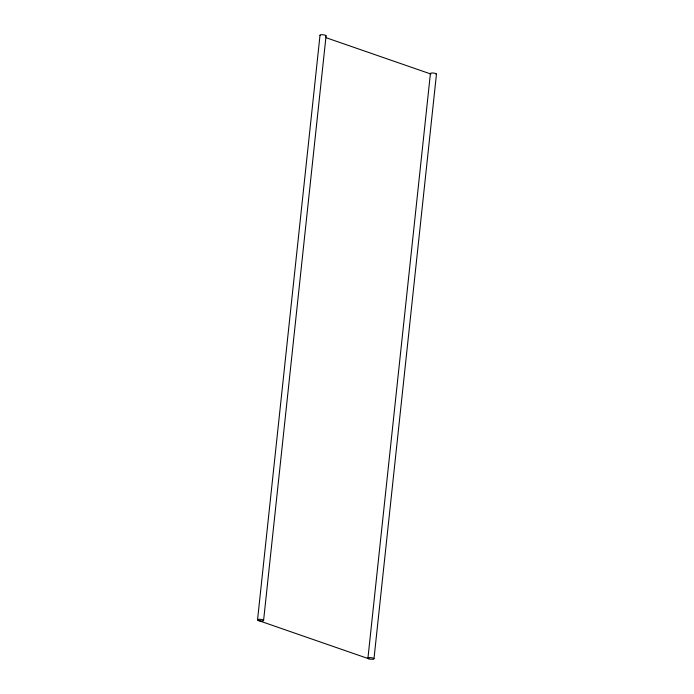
<?xml version="1.0" encoding="UTF-8"?>
<svg xmlns="http://www.w3.org/2000/svg" width="694" height="694" viewBox="0 0 694 694"><rect width="100%" height="100%" fill="white"/><g stroke="black" fill="none" stroke-linecap="round" stroke-linejoin="round"><path stroke-width="1.04" d="M257.535 619.889L320.012 35.273M263.59 620.445L326.067 35.828M367.933 658.172L430.41 73.555M373.988 658.727L436.465 74.111M326.076 37.702L430.349 73.85M258.489 620.54A3.045 0.789 6.1 0 0 263.512 620.644A3.045 0.789 6.1 0 0 259.686 619.317A3.045 0.789 6.1 0 0 258.489 620.54L368.887 658.823A3.045 0.789 6.1 0 0 373.91 658.927A3.045 0.789 6.1 0 0 370.084 657.6A3.045 0.789 6.1 0 0 368.887 658.823M430.87 73.998A3.045 0.789 6.1 0 1 433.342 73.026A3.045 0.789 6.1 0 1 436.11 74.475M320.134 35.489A3.045 0.789 6.1 0 1 323.335 34.787A3.045 0.789 6.1 0 1 325.703 36.192"/></g></svg>
